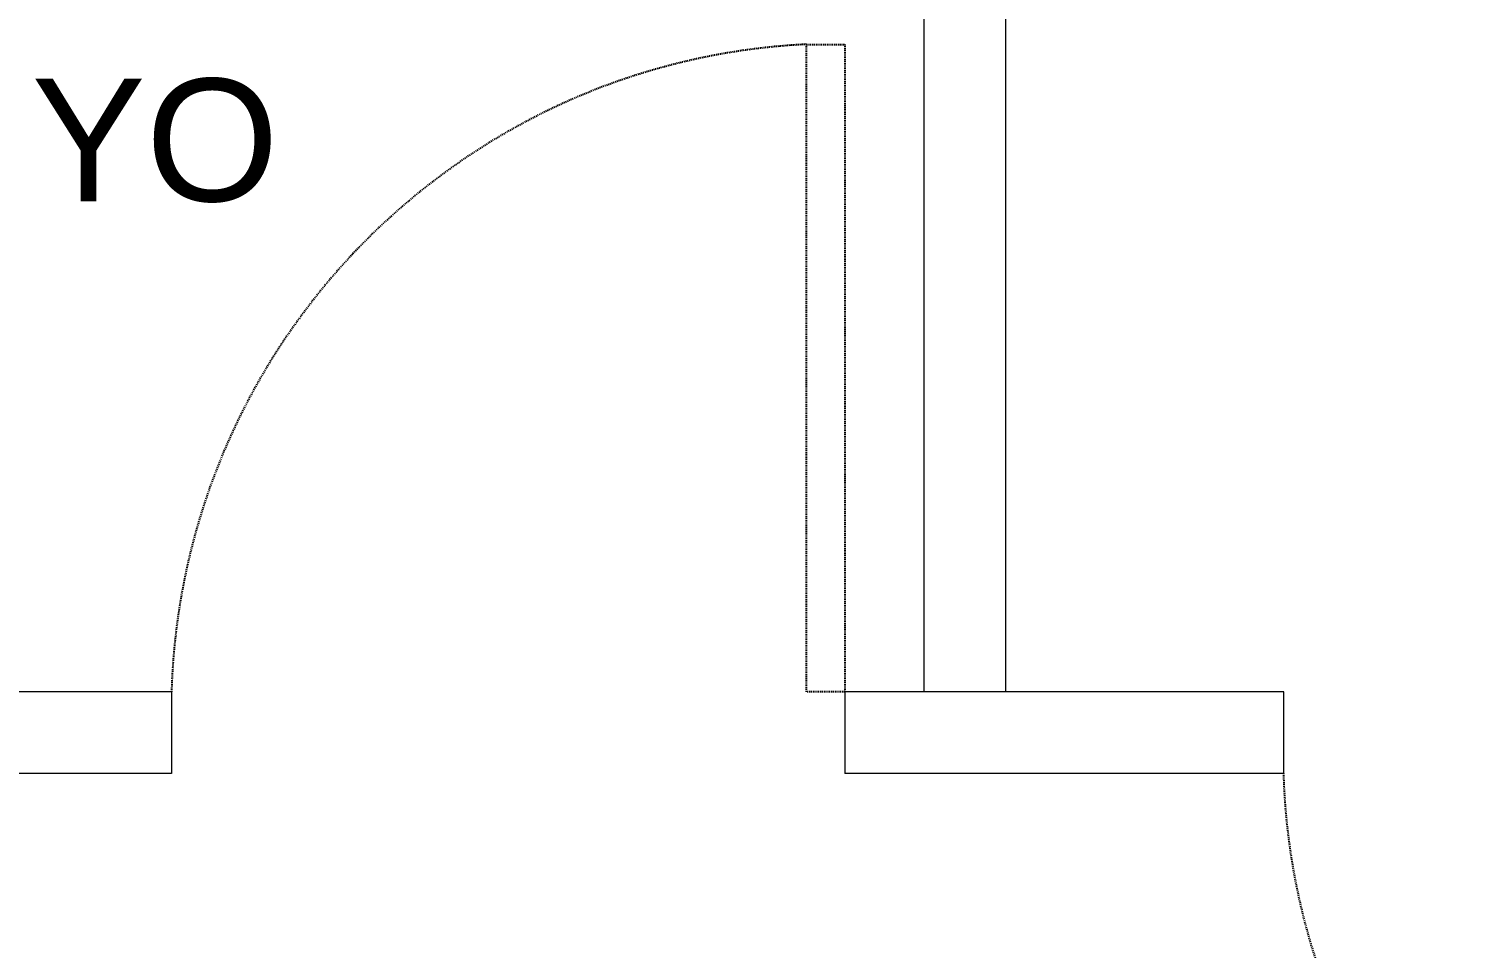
# Model space of a CAD drawing. Header units: millimetres. Extents: x 699029 to 727993, y 4486031 to 4516039.
# Drawn here: x 724157.2 to 724334.5, y 4490469.8 to 4490582.3 of the extents above; entities that cross this region are included whole.
import ezdxf

# ---------------------------------------------------------------- set-up
doc = ezdxf.new("R2010")
doc.units = ezdxf.units.MM
doc.linetypes.add('HIDDEN2', pattern=[0.1875, 0.125, -0.0625])
doc.layers.add('DBM_w_sld', color=111, linetype='Continuous', lineweight=20)
doc.styles.get("Standard").update_dxf_attribs({"font": 'arial.ttf'})

# ---------------------------------------------------------------- blocks, each defined once
blk = doc.blocks.new('eeere')
at = {"color": 8, "linetype": 'HIDDEN2'}
blk.add_lwpolyline([(11494.09, 494), (11414.82, 494), (11414.82, 498.7), (11494.09, 498.7)], close=True, dxfattribs=at)
blk.add_arc((11412.37, 494.63), 81.83, 2.8543, 88.2863, dxfattribs=at)

msp = doc.modelspace()

# ---------------------------------------------------------------- linework, layer by layer
at = {"layer": 'DBM_w_sld'}
for points in [[(724266.7, 4490611.16), (724266.7, 4490501.16)], [(724276.7, 4490611.16), (724276.7, 4490501.16)], [(724174.63, 4490501.16), (723999.85, 4490501.16)], [(724174.63, 4490501.16), (724174.63, 4490491.16)], [(724310.75, 4490501.16), (724257.05, 4490501.16)], [(724257.05, 4490501.16), (724257.05, 4490491.16)], [(724310.75, 4490491.16), (724310.75, 4490501.16)], [(724174.63, 4490491.16), (723999.85, 4490491.16)], [(724310.75, 4490491.16), (724257.05, 4490491.16)]]:
    msp.add_lwpolyline(points, dxfattribs=at)

# ---------------------------------------------------------------- block references
at = {"color": 5, "lineweight": 53, "rotation": 89.99999999999999}
msp.add_blockref('eeere', (724751.05, 4479086.34), dxfattribs=at)
at = {"color": 5, "lineweight": 53, "xscale": -1, "rotation": 90}
msp.add_blockref('eeere', (724887.17, 4501905.98), dxfattribs=at)

# ---------------------------------------------------------------- texts
at = {"color": 5, "lineweight": 53, "insert": (724094.62, 4490576.22), "char_height": 15, "attachment_point": 1}
msp.add_mtext_dynamic_manual_height_columns('{\\C7;E.BANYO \\P4M2}', width=2900.1629, gutter_width=75, heights=[-40.33], dxfattribs=at)

doc.saveas('drawing.dxf')
